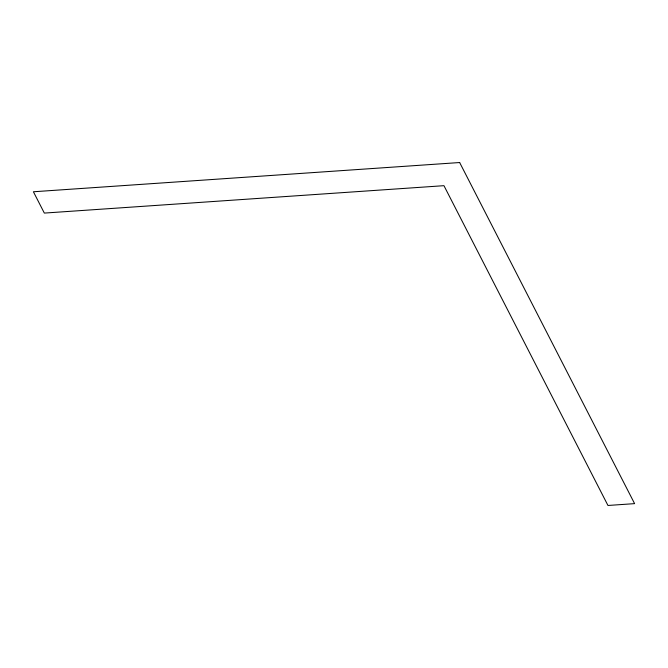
<?xml version="1.0" encoding="UTF-8"?>
<svg xmlns="http://www.w3.org/2000/svg" width="668" height="668" viewBox="0 0 668 668"><rect width="100%" height="100%" fill="white"/><g stroke="black" fill="none" stroke-linecap="round" stroke-linejoin="round"><path stroke-width="1" d="M459.659 162.533L33.4 191.766L44.33 213.084L443.953 185.679L607.955 505.467L634.6 503.639L459.659 162.533"/></g></svg>
